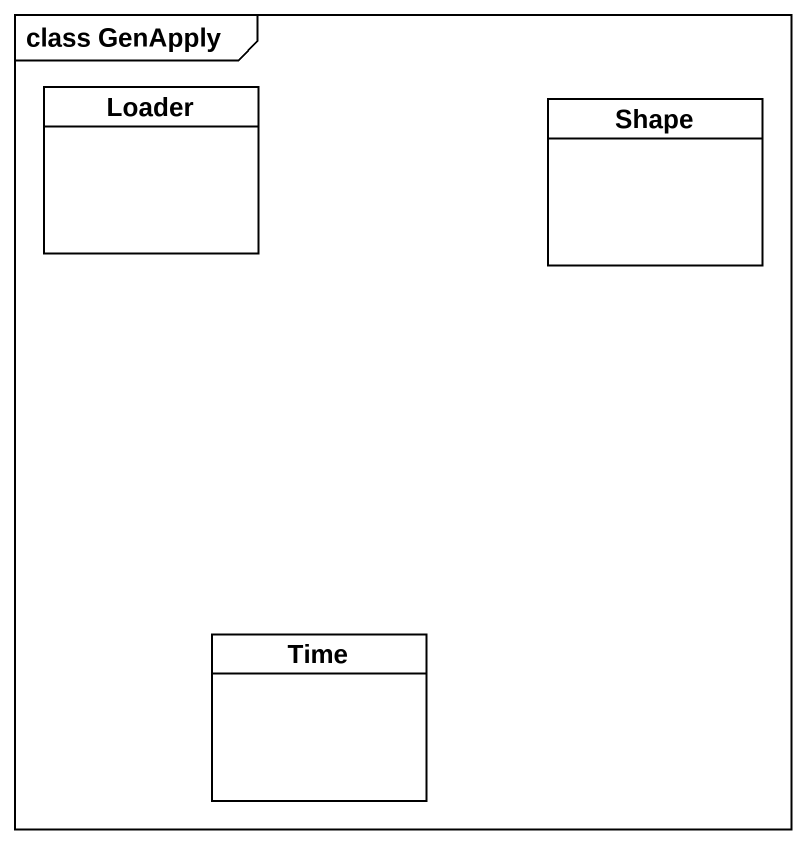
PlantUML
@startuml
mainframe class GenApply
hide circle
hide empty members
class Loader
class Shape
class Time
@enduml
